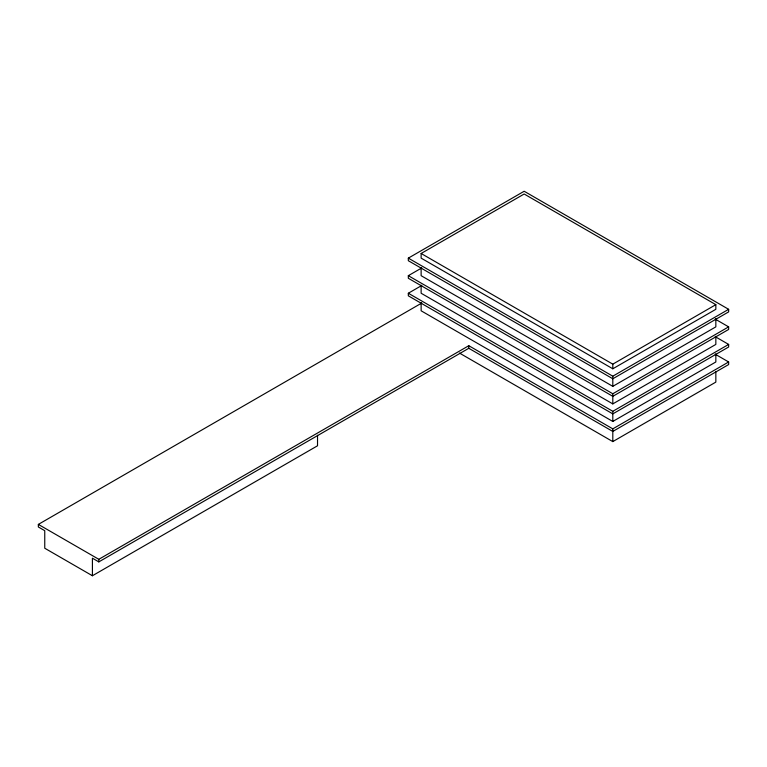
<?xml version="1.0" encoding="UTF-8"?>
<svg xmlns="http://www.w3.org/2000/svg" width="767" height="767" viewBox="0 0 767 767"><rect width="100%" height="100%" fill="white"/><g stroke="black" fill="none" stroke-linecap="round" stroke-linejoin="round"><path stroke-width="1.15" d="M408.322 258.134L524.168 191.251L728.65 309.312L728.65 311.891L612.804 378.773L408.322 260.713L408.322 258.134L612.804 376.194L728.65 309.312M421.131 253.484L524.168 194.003L715.841 304.662L715.841 309.312L612.804 368.793L421.131 258.134L421.131 253.484L612.804 364.152L715.841 304.662M715.227 319.11L728.65 326.867L728.65 329.446L612.804 396.328L408.322 278.268L408.322 275.689L421.764 267.923M715.227 336.665L728.65 344.421L728.65 347L612.804 413.883L408.322 295.822L408.322 293.243L421.764 285.477M317.528 435.244L317.528 445.78L92.414 575.749L44.754 548.232L44.754 530.678L38.35 526.977L38.35 524.398L421.764 303.032M38.35 524.398L98.818 559.306L468.79 345.706L612.804 428.858L728.65 361.976L728.65 364.555L612.804 431.438L468.79 348.295L98.818 561.895L92.414 558.194L92.414 575.749M421.131 267.625L421.131 275.689L612.804 386.347L715.841 326.867L715.841 318.804M408.322 275.689L612.804 393.749L728.65 326.867M421.131 285.18L421.131 293.243L612.804 403.902L715.841 344.421L715.841 336.358M408.322 293.243L612.804 411.304L728.65 344.421M421.131 302.735L421.131 310.798L612.804 421.457L715.841 361.976L715.841 353.913M459.462 353.069L612.804 441.6L715.841 382.11L715.841 371.573M715.227 354.22L728.65 361.976M612.804 364.152L612.804 368.793M612.804 376.194L612.804 386.347M612.804 393.749L612.804 403.902M612.804 411.304L612.804 421.457M612.804 428.858L612.804 441.6M468.79 345.706L468.79 348.295M98.818 559.306L98.818 561.895"/></g></svg>
